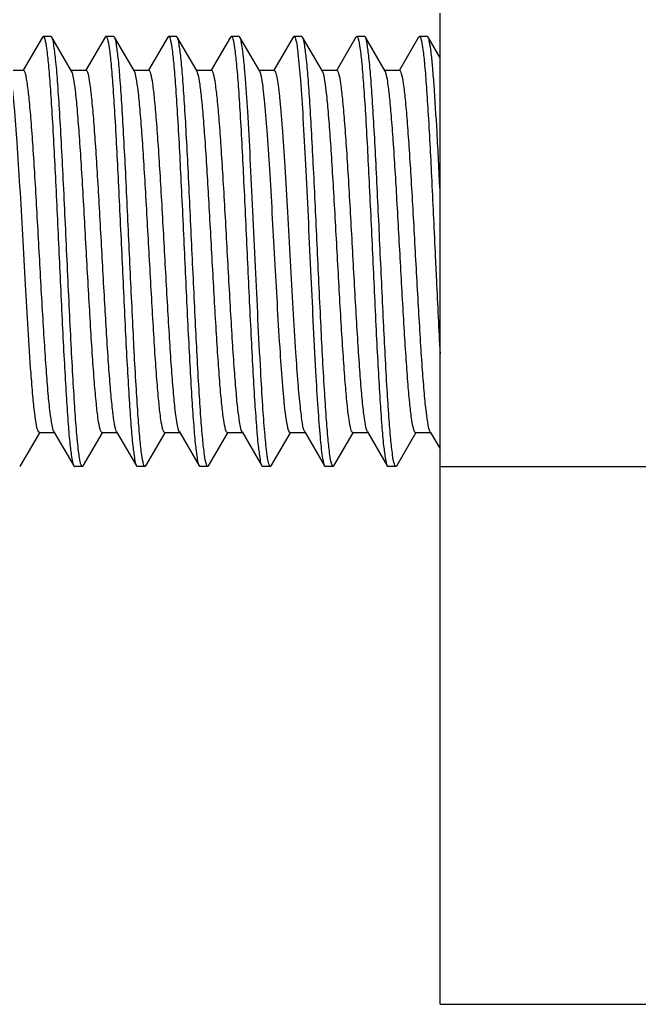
# Model space of a CAD drawing. Extents: x 27938 to 1042331, y -235042 to 1535213.
# Drawn here: x 722991.2 to 723192.1, y 763629.1 to 763948.1 of the extents above; entities that cross this region are included whole.
import ezdxf

# ---------------------------------------------------------------- set-up
doc = ezdxf.new("R2010")
doc.units = 0
doc.header["$LTSCALE"] = 1000
doc.header["$MEASUREMENT"] = 0

msp = doc.modelspace()

# ---------------------------------------------------------------- linework, layer by layer
at = {"linetype": 'Continuous'}
for p, q in [((723127.52, 763629.07), (723127.52, 764084.76)), ((722998.61, 763942.48), (722992.38, 763931.74)), ((722998.61, 763942.48), (722998.87, 763942.7)), ((723001.41, 763942.7), (722998.87, 763942.7)), ((723001.41, 763942.7), (722998.87, 763942.7)), ((722998.87, 763942.7), (722998.91, 763942.7)), ((723001.67, 763942.48), (723001.41, 763942.7)), ((723008.09, 763931.4), (723001.67, 763942.48)), ((723018.94, 763942.48), (723012.71, 763931.74)), ((723018.94, 763942.48), (723019.2, 763942.7)), ((723021.74, 763942.7), (723019.2, 763942.7)), ((723021.74, 763942.7), (723019.2, 763942.7)), ((723019.2, 763942.7), (723019.23, 763942.7)), ((723022, 763942.48), (723021.74, 763942.7)), ((723028.42, 763931.4), (723022, 763942.48)), ((723039.26, 763942.48), (723033.04, 763931.74)), ((723039.26, 763942.48), (723039.52, 763942.7)), ((723042.06, 763942.7), (723039.52, 763942.7)), ((723042.06, 763942.7), (723039.52, 763942.7)), ((723039.52, 763942.7), (723039.56, 763942.7)), ((723042.32, 763942.48), (723042.06, 763942.7)), ((723048.74, 763931.4), (723042.32, 763942.48)), ((723059.59, 763942.48), (723053.36, 763931.74)), ((723059.59, 763942.48), (723059.85, 763942.7)), ((723062.39, 763942.7), (723059.85, 763942.7)), ((723062.39, 763942.7), (723059.85, 763942.7)), ((723059.85, 763942.7), (723059.89, 763942.7)), ((723062.65, 763942.48), (723062.39, 763942.7)), ((723069.07, 763931.4), (723062.65, 763942.48)), ((723079.92, 763942.48), (723073.69, 763931.74)), ((723079.92, 763942.48), (723080.18, 763942.7)), ((723082.72, 763942.7), (723080.18, 763942.7)), ((723082.72, 763942.7), (723080.18, 763942.7)), ((723080.18, 763942.7), (723080.22, 763942.7)), ((723082.98, 763942.48), (723082.72, 763942.7)), ((723089.4, 763931.4), (723082.98, 763942.48)), ((723100.25, 763942.48), (723094.02, 763931.74)), ((723100.25, 763942.48), (723100.51, 763942.7)), ((723103.05, 763942.7), (723100.51, 763942.7)), ((723103.05, 763942.7), (723100.51, 763942.7)), ((723100.51, 763942.7), (723100.55, 763942.7)), ((723103.31, 763942.48), (723103.05, 763942.7)), ((723109.73, 763931.4), (723103.31, 763942.48)), ((723120.58, 763942.48), (723114.35, 763931.74)), ((723120.58, 763942.48), (723120.84, 763942.7)), ((723123.38, 763942.7), (723120.84, 763942.7)), ((723123.38, 763942.7), (723120.84, 763942.7)), ((723120.84, 763942.7), (723120.87, 763942.7)), ((723123.64, 763942.48), (723123.38, 763942.7)), ((723127.52, 763935.78), (723123.64, 763942.48)), ((722992.5, 763931.67), (722987.61, 763931.67)), ((723012.82, 763931.67), (723007.93, 763931.67)), ((723033.15, 763931.67), (723028.26, 763931.67)), ((723053.48, 763931.67), (723048.59, 763931.67)), ((723048.94, 763930.96), (723048.74, 763931.4)), ((723073.81, 763931.67), (723068.92, 763931.67)), ((723094.14, 763931.67), (723089.25, 763931.67)), ((723114.46, 763931.67), (723109.57, 763931.67)), ((723125.92, 763872.93), (723125.95, 763872.2)), ((722991.5, 763803.54), (722997.73, 763814.28)), ((722997.62, 763814.35), (722997.31, 763814.61)), ((722997.62, 763814.35), (723002.51, 763814.35)), ((723002.35, 763814.61), (723008.77, 763803.54)), ((723011.83, 763803.54), (723018.06, 763814.28)), ((723017.94, 763814.35), (723022.83, 763814.35)), ((723022.68, 763814.61), (723029.1, 763803.54)), ((723032.16, 763803.54), (723038.39, 763814.28)), ((723038.27, 763814.35), (723043.16, 763814.35)), ((723043.01, 763814.61), (723049.43, 763803.54)), ((723052.49, 763803.54), (723058.71, 763814.28)), ((723058.6, 763814.35), (723063.49, 763814.35)), ((723063.34, 763814.61), (723069.76, 763803.54)), ((723072.82, 763803.54), (723079.04, 763814.28)), ((723078.93, 763814.35), (723083.82, 763814.35)), ((723083.66, 763814.61), (723090.08, 763803.54)), ((723093.14, 763803.54), (723099.37, 763814.28)), ((723099.26, 763814.35), (723104.15, 763814.35)), ((723103.99, 763814.61), (723110.41, 763803.54)), ((723113.47, 763803.54), (723119.7, 763814.28)), ((723119.58, 763814.35), (723124.47, 763814.35)), ((723124.32, 763814.61), (723124.47, 763814.35)), ((723124.47, 763814.35), (723127.52, 763809.09)), ((722991.5, 763803.54), (722991.24, 763803.31)), ((723008.73, 763803.62), (723008.77, 763803.54)), ((723008.77, 763803.54), (723008.88, 763803.39)), ((723011.57, 763803.31), (723009.03, 763803.31)), ((723011.83, 763803.54), (723011.57, 763803.31)), ((723029.1, 763803.54), (723029.36, 763803.31)), ((723031.9, 763803.31), (723029.36, 763803.31)), ((723031.9, 763803.31), (723029.36, 763803.31)), ((723031.9, 763803.31), (723031.86, 763803.32)), ((723032.16, 763803.54), (723031.9, 763803.31)), ((723049.43, 763803.54), (723049.69, 763803.31)), ((723052.23, 763803.31), (723049.69, 763803.31)), ((723052.23, 763803.31), (723049.69, 763803.31)), ((723052.23, 763803.31), (723052.19, 763803.32)), ((723052.49, 763803.54), (723052.23, 763803.31)), ((723069.76, 763803.54), (723070.02, 763803.31)), ((723072.56, 763803.31), (723070.02, 763803.31)), ((723072.56, 763803.31), (723070.02, 763803.31)), ((723072.82, 763803.54), (723072.56, 763803.31)), ((723090.08, 763803.54), (723090.34, 763803.31)), ((723092.88, 763803.31), (723090.34, 763803.31)), ((723092.88, 763803.31), (723090.34, 763803.31)), ((723092.88, 763803.31), (723092.85, 763803.32)), ((723093.14, 763803.54), (723092.88, 763803.31)), ((723110.41, 763803.54), (723110.67, 763803.31)), ((723113.21, 763803.31), (723110.67, 763803.31)), ((723113.21, 763803.31), (723110.67, 763803.31)), ((723113.21, 763803.31), (723113.17, 763803.32)), ((723113.47, 763803.54), (723113.21, 763803.31)), ((723127.52, 763803.31), (723197.22, 763803.31)), ((723127.52, 763629.07), (723197.22, 763629.07))]:
    msp.add_line(p, q, dxfattribs=at)
for points, knots in [([(722998.91, 763942.7), (722998.95, 763942.69), (722999.21, 763942.48), (722999.28, 763942.15), (722999.36, 763941.89)], [0, 0, 0, 0, 0.142412, 1, 1, 1, 1]), ([(723011.57, 763803.31), (723011.42, 763803.31), (723011.13, 763803.85), (723010.9, 763804.75), (723010.59, 763806.37), (723010.16, 763809.64), (723009.63, 763815.19), (723009.04, 763823.35), (723008.44, 763833.33), (723007.83, 763844.76), (723007.23, 763857.22), (723006.62, 763870.25), (723006.01, 763883.38), (723005.4, 763896.14), (723004.8, 763908.04), (723004.2, 763918.68), (723003.58, 763927.64), (723003.05, 763934.65), (723002.39, 763939.31), (723002.07, 763941.78), (723001.67, 763942.48)], [0, 0, 0, 0, 0.003179, 0.010349, 0.021865, 0.037693, 0.081777, 0.141086, 0.21349, 0.29637, 0.38671, 0.481216, 0.576446, 0.66894, 0.755331, 0.832471, 0.897559, 0.948248, 0.982744, 1, 1, 1, 1]), ([(723019.23, 763942.7), (723019.28, 763942.69), (723019.52, 763942.5), (723019.59, 763942.2), (723019.67, 763941.96)], [0, 0, 0, 0, 0.146004, 1, 1, 1, 1]), ([(723031.43, 763804.06), (723031.12, 763805.02), (723030.72, 763807.76), (723030.15, 763812.86), (723029.6, 763819.97), (723028.78, 763832.67), (723027.82, 763851.32), (723026.72, 763875.2), (723025.77, 763895.49), (723024.98, 763910.76), (723024.41, 763920.59), (723023.82, 763928.83), (723023.31, 763935.27), (723022.69, 763939.56), (723022.37, 763941.83), (723022, 763942.48)], [0, 0, 0, 0, 0.021888, 0.059328, 0.111196, 0.175814, 0.334474, 0.514547, 0.692462, 0.773228, 0.844902, 0.905131, 0.951948, 0.983856, 1, 1, 1, 1]), ([(723039.56, 763942.7), (723039.6, 763942.69), (723039.84, 763942.51), (723039.92, 763942.21), (723039.99, 763941.97)], [0, 0, 0, 0, 0.146788, 1, 1, 1, 1]), ([(723051.76, 763804.06), (723051.45, 763805.02), (723051.05, 763807.75), (723050.48, 763812.86), (723049.93, 763819.97), (723049.1, 763832.67), (723048.15, 763851.32), (723047.04, 763875.2), (723046.1, 763895.49), (723045.3, 763910.75), (723044.74, 763920.58), (723044.15, 763928.83), (723043.64, 763935.26), (723043.02, 763939.56), (723042.7, 763941.83), (723042.32, 763942.48)], [0, 0, 0, 0, 0.021877, 0.059311, 0.111175, 0.175792, 0.334445, 0.514524, 0.692444, 0.773209, 0.844887, 0.905122, 0.951945, 0.983855, 1, 1, 1, 1]), ([(723059.89, 763942.7), (723059.93, 763942.69), (723060.17, 763942.51), (723060.25, 763942.21), (723060.32, 763941.97)], [0, 0, 0, 0, 0.146706, 1, 1, 1, 1]), ([(723069.39, 763834.11), (723068.76, 763845.41), (723067.95, 763862.75), (723066.88, 763885.8), (723066.07, 763902.6), (723065.26, 763917.4), (723064.57, 763928.02), (723063.96, 763934.78), (723063.57, 763938.35), (723063.16, 763940.79), (723062.88, 763942.08), (723062.65, 763942.48)], [0, 0, 0, 0, 0.31261, 0.479025, 0.637331, 0.776893, 0.888349, 0.931124, 0.964281, 0.987309, 1, 1, 1, 1]), ([(723080.22, 763942.7), (723080.26, 763942.69), (723080.5, 763942.51), (723080.57, 763942.21), (723080.65, 763941.97)], [0, 0, 0, 0, 0.14666, 1, 1, 1, 1]), ([(723092.42, 763804.04), (723092.11, 763805), (723091.71, 763807.73), (723091.14, 763812.82), (723090.59, 763819.92), (723089.76, 763832.62), (723088.81, 763851.26), (723087.7, 763875.16), (723086.76, 763895.45), (723085.96, 763910.73), (723085.39, 763920.57), (723084.81, 763928.82), (723084.29, 763935.26), (723083.68, 763939.56), (723083.35, 763941.83), (723082.98, 763942.48)], [0, 0, 0, 0, 0.02177, 0.059115, 0.110912, 0.175482, 0.334119, 0.514249, 0.692251, 0.773068, 0.844793, 0.905066, 0.951916, 0.983846, 1, 1, 1, 1]), ([(723100.55, 763942.7), (723100.59, 763942.69), (723100.83, 763942.5), (723100.91, 763942.2), (723100.98, 763941.96)], [0, 0, 0, 0, 0.146034, 1, 1, 1, 1]), ([(723112.74, 763804.06), (723112.43, 763805.03), (723112.03, 763807.76), (723111.46, 763812.87), (723110.91, 763819.98), (723110.09, 763832.69), (723109.14, 763851.33), (723108.03, 763875.21), (723107.09, 763895.5), (723106.29, 763910.76), (723105.72, 763920.59), (723105.14, 763928.83), (723104.62, 763935.27), (723104, 763939.56), (723103.68, 763941.83), (723103.31, 763942.48)], [0, 0, 0, 0, 0.02191, 0.059368, 0.111249, 0.175876, 0.33454, 0.514602, 0.692499, 0.773255, 0.84492, 0.905142, 0.951954, 0.983858, 1, 1, 1, 1]), ([(723120.87, 763942.7), (723120.91, 763942.69), (723121.15, 763942.51), (723121.23, 763942.21), (723121.3, 763941.98)], [0, 0, 0, 0, 0.147008, 1, 1, 1, 1]), ([(723127.52, 763892.93), (723127.22, 763899.22), (723126.64, 763910.64), (723125.84, 763924.04), (723125.15, 763932.68), (723124.71, 763937.26), (723124.22, 763940.36), (723123.92, 763941.99), (723123.64, 763942.48)], [0, 0, 0, 0, 0.379459, 0.689334, 0.809279, 0.902185, 0.96608, 1, 1, 1, 1]), ([(722999.36, 763941.89), (722999.66, 763940.9), (723000.07, 763938.14), (723000.63, 763933.01), (723001.18, 763925.92), (723001.99, 763913.28), (723002.94, 763894.76), (723004.04, 763871.05), (723004.98, 763850.89), (723005.77, 763835.69), (723006.33, 763825.87), (723006.91, 763817.6), (723007.43, 763811.1), (723008.03, 763806.67), (723008.37, 763804.34), (723008.73, 763803.62)], [0, 0, 0, 0, 0.022323, 0.059966, 0.111809, 0.176196, 0.333935, 0.512859, 0.689876, 0.770433, 0.84213, 0.902644, 0.950025, 0.982776, 1, 1, 1, 1]), ([(723019.67, 763941.96), (723019.98, 763940.99), (723020.38, 763938.26), (723020.95, 763933.15), (723021.5, 763926.04), (723022.32, 763913.34), (723023.27, 763894.69), (723024.38, 763870.81), (723025.32, 763850.52), (723026.12, 763835.26), (723026.69, 763825.43), (723027.27, 763817.19), (723027.79, 763810.75), (723028.4, 763806.46), (723028.73, 763804.18), (723029.1, 763803.54)], [0, 0, 0, 0, 0.021904, 0.059356, 0.111234, 0.175859, 0.334521, 0.514585, 0.692487, 0.773246, 0.844913, 0.905138, 0.951952, 0.983857, 1, 1, 1, 1]), ([(723039.99, 763941.97), (723040.3, 763941.01), (723040.7, 763938.29), (723041.27, 763933.19), (723041.82, 763926.09), (723042.64, 763913.39), (723043.6, 763894.75), (723044.7, 763870.85), (723045.65, 763850.56), (723046.45, 763835.28), (723047.01, 763825.45), (723047.6, 763817.2), (723048.12, 763810.76), (723048.73, 763806.46), (723049.05, 763804.18), (723049.43, 763803.54)], [0, 0, 0, 0, 0.021788, 0.059148, 0.110955, 0.175533, 0.334174, 0.514296, 0.692285, 0.773094, 0.844811, 0.905077, 0.951921, 0.983848, 1, 1, 1, 1]), ([(723060.32, 763941.97), (723060.63, 763941.01), (723061.03, 763938.28), (723061.6, 763933.19), (723062.15, 763926.09), (723062.97, 763913.39), (723063.93, 763894.74), (723065.03, 763870.85), (723065.98, 763850.55), (723066.77, 763835.28), (723067.34, 763825.44), (723067.93, 763817.2), (723068.44, 763810.76), (723069.06, 763806.46), (723069.38, 763804.18), (723069.76, 763803.54)], [0, 0, 0, 0, 0.0218, 0.059172, 0.110989, 0.175574, 0.334211, 0.514328, 0.692305, 0.773106, 0.844818, 0.905082, 0.951925, 0.983849, 1, 1, 1, 1]), ([(723080.65, 763941.97), (723081.13, 763940.46), (723081.61, 763935.92), (723082.43, 763927.36), (723083.16, 763915.32), (723083.96, 763900.63), (723084.74, 763884.18), (723085.78, 763861.81), (723086.57, 763845.04), (723087.18, 763834.11)], [0, 0, 0, 0, 0.04411, 0.125541, 0.239358, 0.37843, 0.533993, 0.696234, 1, 1, 1, 1]), ([(723100.98, 763941.96), (723101.29, 763940.99), (723101.69, 763938.26), (723102.26, 763933.15), (723102.81, 763926.04), (723103.63, 763913.34), (723104.58, 763894.69), (723105.69, 763870.81), (723106.63, 763850.52), (723107.43, 763835.26), (723108, 763825.43), (723108.58, 763817.19), (723109.1, 763810.75), (723109.71, 763806.46), (723110.04, 763804.18), (723110.41, 763803.54)], [0, 0, 0, 0, 0.021899, 0.059349, 0.111223, 0.175847, 0.334508, 0.514576, 0.692482, 0.773242, 0.844912, 0.905137, 0.951951, 0.983857, 1, 1, 1, 1]), ([(723121.3, 763941.98), (723121.6, 763941.05), (723122, 763938.41), (723122.55, 763933.49), (723123.09, 763926.64), (723123.9, 763914.36), (723124.84, 763896.27), (723125.54, 763881.05), (723125.92, 763872.93)], [0, 0, 0, 0, 0.042374, 0.114709, 0.214932, 0.339935, 0.647912, 1, 1, 1, 1]), ([(722997.31, 763814.61), (722996.96, 763815.21), (722996.59, 763817.26), (722995.99, 763821.1), (722995.46, 763826.77), (722994.33, 763840.65), (722993.36, 763858.05), (722992.25, 763878.26), (722991.39, 763893.61), (722990.53, 763907.4), (722989.79, 763917.42), (722989.15, 763923.87), (722988.73, 763927.33), (722988.3, 763929.72), (722987.99, 763931), (722987.76, 763931.4)], [0, 0, 0, 0, 0.017852, 0.051664, 0.100534, 0.162875, 0.407985, 0.545976, 0.68048, 0.801297, 0.899285, 0.937334, 0.967097, 0.988058, 1, 1, 1, 1]), ([(723002.35, 763814.61), (723001.99, 763815.24), (723001.62, 763817.4), (723001, 763821.45), (723000.44, 763827.44), (722999.84, 763835.03), (722999.24, 763844.01), (722998.41, 763857.75), (722997.63, 763872.14), (722996.82, 763886.66), (722996.22, 763897.07), (722995.62, 763906.62), (722995.02, 763914.95), (722994.42, 763921.78), (722993.87, 763926.8), (722993.33, 763929.91), (722992.93, 763931.25), (722992.63, 763931.67), (722992.5, 763931.67)], [0, 0, 0, 0, 0.018628, 0.054185, 0.105638, 0.171201, 0.248536, 0.334866, 0.521871, 0.615806, 0.705504, 0.787737, 0.859546, 0.918359, 0.962097, 0.989304, 0.996544, 1, 1, 1, 1]), ([(723017.94, 763814.35), (723017.81, 763814.35), (723017.51, 763814.77), (723017.11, 763816.11), (723016.57, 763819.22), (723016.02, 763824.23), (723015.42, 763831.07), (723014.82, 763839.39), (723014.22, 763848.93), (723013.62, 763859.34), (723012.81, 763873.86), (723012.03, 763888.25), (723011.2, 763901.99), (723010.6, 763910.97), (723010, 763918.56), (723009.45, 763924.55), (723008.82, 763928.61), (723008.46, 763930.77), (723008.09, 763931.4)], [0, 0, 0, 0, 0.003455, 0.010692, 0.037889, 0.081612, 0.140406, 0.212191, 0.294399, 0.384075, 0.477989, 0.664972, 0.751304, 0.82865, 0.894235, 0.945722, 0.98132, 1, 1, 1, 1]), ([(723022.47, 763815.1), (723022.16, 763815.98), (723021.75, 763818.46), (723021.17, 763823.05), (723020.6, 763829.38), (723019.76, 763840.58), (723018.79, 763856.86), (723017.85, 763874.08), (723017.06, 763888.28), (723016.47, 763898.38), (723015.88, 763907.6), (723015.3, 763915.62), (723014.71, 763922.19), (723014.17, 763927), (723013.64, 763929.98), (723013.25, 763931.27), (723012.96, 763931.67), (723012.82, 763931.67)], [0, 0, 0, 0, 0.023905, 0.063882, 0.118695, 0.186499, 0.351414, 0.536115, 0.627999, 0.715327, 0.79509, 0.864539, 0.921297, 0.963445, 0.989649, 0.996636, 1, 1, 1, 1]), ([(723038.27, 763814.35), (723038.14, 763814.35), (723037.84, 763814.77), (723037.44, 763816.11), (723036.9, 763819.22), (723036.34, 763824.23), (723035.75, 763831.07), (723035.15, 763839.39), (723034.55, 763848.93), (723033.95, 763859.34), (723033.14, 763873.86), (723032.35, 763888.25), (723031.53, 763901.99), (723030.93, 763910.97), (723030.33, 763918.56), (723029.77, 763924.55), (723029.15, 763928.61), (723028.78, 763930.77), (723028.42, 763931.4)], [0, 0, 0, 0, 0.003456, 0.010693, 0.037891, 0.081614, 0.140408, 0.212193, 0.2944, 0.384075, 0.47799, 0.664974, 0.751306, 0.828653, 0.894237, 0.945723, 0.981321, 1, 1, 1, 1]), ([(723043.01, 763814.61), (723042.64, 763815.25), (723042.27, 763817.41), (723041.65, 763821.47), (723041.1, 763827.46), (723040.49, 763835.05), (723039.9, 763844.03), (723039.07, 763857.77), (723038.28, 763872.15), (723037.48, 763886.67), (723036.87, 763897.09), (723036.27, 763906.63), (723035.68, 763914.95), (723035.08, 763921.79), (723034.53, 763926.8), (723033.98, 763929.91), (723033.58, 763931.25), (723033.29, 763931.67), (723033.15, 763931.67)], [0, 0, 0, 0, 0.018679, 0.054277, 0.105763, 0.171347, 0.248694, 0.335027, 0.52201, 0.615925, 0.7056, 0.787807, 0.859592, 0.918386, 0.962109, 0.989307, 0.996544, 1, 1, 1, 1]), ([(723058.6, 763814.35), (723058.47, 763814.35), (723058.18, 763814.75), (723057.78, 763816.04), (723057.25, 763819.03), (723056.71, 763823.86), (723056.12, 763830.44), (723055.54, 763838.48), (723054.95, 763847.73), (723054.36, 763857.85), (723053.57, 763872.06), (723052.62, 763889.3), (723051.65, 763905.58), (723050.81, 763916.77), (723050.24, 763923.07), (723049.66, 763927.63), (723049.25, 763930.09), (723048.94, 763930.96)], [0, 0, 0, 0, 0.00337, 0.010373, 0.036639, 0.078887, 0.135774, 0.205372, 0.28529, 0.372768, 0.464782, 0.64963, 0.814469, 0.882133, 0.936734, 0.976432, 1, 1, 1, 1]), ([(723063.34, 763814.61), (723062.97, 763815.25), (723062.6, 763817.41), (723061.98, 763821.47), (723061.43, 763827.46), (723060.82, 763835.05), (723060.22, 763844.03), (723059.4, 763857.77), (723058.61, 763872.15), (723057.81, 763886.67), (723057.2, 763897.09), (723056.6, 763906.63), (723056.01, 763914.95), (723055.41, 763921.79), (723054.85, 763926.8), (723054.31, 763929.91), (723053.91, 763931.25), (723053.62, 763931.67), (723053.48, 763931.67)], [0, 0, 0, 0, 0.01868, 0.054279, 0.105765, 0.17135, 0.248696, 0.335029, 0.522011, 0.615925, 0.705601, 0.787809, 0.859595, 0.918388, 0.962111, 0.989308, 0.996545, 1, 1, 1, 1]), ([(723075.76, 763840.27), (723075.13, 763849.71), (723074.33, 763864.19), (723073.27, 763883.46), (723072.47, 763897.53), (723071.66, 763909.98), (723070.97, 763918.94), (723070.37, 763924.68), (723069.98, 763927.75), (723069.58, 763929.89), (723069.28, 763931.04), (723069.07, 763931.4)], [0, 0, 0, 0, 0.310342, 0.475677, 0.633257, 0.772654, 0.88467, 0.928035, 0.961992, 0.986043, 1, 1, 1, 1]), ([(723080.81, 763840.27), (723080.49, 763845), (723079.89, 763854.91), (723079.05, 763870.07), (723078.21, 763885.45), (723077.37, 763899.92), (723076.64, 763910.93), (723076.03, 763918.49), (723075.6, 763923.01), (723075.19, 763926.56), (723074.76, 763929.28), (723074.42, 763930.72), (723074.04, 763931.67), (723073.81, 763931.67)], [0, 0, 0, 0, 0.154792, 0.324211, 0.496022, 0.657766, 0.797744, 0.856333, 0.905865, 0.945463, 0.974462, 0.992476, 1, 1, 1, 1]), ([(723099.26, 763814.35), (723099.12, 763814.35), (723098.82, 763814.77), (723098.42, 763816.11), (723097.88, 763819.22), (723097.33, 763824.23), (723096.73, 763831.07), (723096.14, 763839.39), (723095.53, 763848.93), (723094.93, 763859.34), (723094.12, 763873.86), (723093.34, 763888.25), (723092.51, 763901.99), (723091.92, 763910.97), (723091.31, 763918.56), (723090.76, 763924.55), (723090.14, 763928.61), (723089.77, 763930.77), (723089.4, 763931.4)], [0, 0, 0, 0, 0.003456, 0.010693, 0.037891, 0.081614, 0.140408, 0.212193, 0.2944, 0.384075, 0.47799, 0.664973, 0.751306, 0.828653, 0.894237, 0.945723, 0.981321, 1, 1, 1, 1]), ([(723103.99, 763814.61), (723103.62, 763815.25), (723103.25, 763817.41), (723102.63, 763821.47), (723102.08, 763827.46), (723101.48, 763835.05), (723100.88, 763844.03), (723100.05, 763857.77), (723099.27, 763872.15), (723098.46, 763886.67), (723097.86, 763897.09), (723097.26, 763906.63), (723096.66, 763914.95), (723096.06, 763921.79), (723095.51, 763926.8), (723094.97, 763929.91), (723094.57, 763931.25), (723094.27, 763931.67), (723094.14, 763931.67)], [0, 0, 0, 0, 0.018679, 0.054277, 0.105763, 0.171347, 0.248694, 0.335026, 0.52201, 0.615925, 0.7056, 0.787807, 0.859592, 0.918386, 0.962109, 0.989307, 0.996544, 1, 1, 1, 1]), ([(723119.58, 763814.35), (723119.45, 763814.35), (723119.16, 763814.74), (723118.77, 763816.03), (723118.24, 763819), (723117.7, 763823.79), (723117.12, 763830.34), (723116.54, 763838.33), (723115.95, 763847.52), (723115.36, 763857.59), (723114.57, 763871.75), (723113.63, 763888.95), (723112.66, 763905.22), (723111.82, 763916.44), (723111.25, 763922.81), (723110.68, 763927.44), (723110.26, 763929.95), (723109.96, 763930.86)], [0, 0, 0, 0, 0.003356, 0.010319, 0.036431, 0.078432, 0.135001, 0.204233, 0.283766, 0.370875, 0.462568, 0.647052, 0.812078, 0.880087, 0.935211, 0.975599, 1, 1, 1, 1]), ([(723124.32, 763814.61), (723123.95, 763815.25), (723123.58, 763817.41), (723122.96, 763821.47), (723122.41, 763827.46), (723121.8, 763835.05), (723121.21, 763844.03), (723120.38, 763857.77), (723119.6, 763872.15), (723118.79, 763886.67), (723118.19, 763897.09), (723117.58, 763906.63), (723116.99, 763914.95), (723116.39, 763921.79), (723115.84, 763926.8), (723115.3, 763929.91), (723114.9, 763931.25), (723114.6, 763931.67), (723114.46, 763931.67)], [0, 0, 0, 0, 0.018679, 0.054278, 0.105765, 0.17135, 0.248696, 0.335028, 0.522011, 0.615925, 0.705601, 0.787809, 0.859594, 0.918388, 0.962111, 0.989308, 0.996544, 1, 1, 1, 1]), ([(723125.95, 763872.2), (723126.08, 763869.4), (723126.59, 763858.63), (723127.1, 763847.85), (723127.52, 763839.87)], [0, 0, 0, 0, 0.259922, 1, 1, 1, 1]), ([(723078.93, 763814.35), (723078.73, 763814.35), (723078.37, 763815.1), (723078.07, 763816.31), (723077.67, 763818.54), (723077.3, 763821.48), (723076.91, 763825.22), (723076.36, 763831.56), (723076, 763836.66), (723075.76, 763840.27)], [0, 0, 0, 0, 0.022487, 0.074555, 0.158145, 0.272549, 0.416177, 0.587029, 1, 1, 1, 1]), ([(723083.66, 763814.61), (723083.21, 763815.4), (723082.82, 763818.18), (723082.08, 763823.38), (723081.46, 763831.1), (723081.02, 763836.98), (723080.81, 763840.27)], [0, 0, 0, 0, 0.10579, 0.314513, 0.617347, 1, 1, 1, 1]), ([(723072.03, 763804.22), (723071.69, 763805.42), (723071.24, 763808.82), (723070.6, 763815.13), (723069.99, 763823.87), (723069.59, 763830.47), (723069.39, 763834.11)], [0, 0, 0, 0, 0.125282, 0.339928, 0.635519, 1, 1, 1, 1]), ([(723087.18, 763834.11), (723087.4, 763830.14), (723087.82, 763823.05), (723088.52, 763813.86), (723089.08, 763807.96), (723089.64, 763804.88), (723089.9, 763803.86), (723090.08, 763803.54)], [0, 0, 0, 0, 0.387702, 0.692616, 0.899746, 0.963455, 1, 1, 1, 1]), ([(723008.88, 763803.39), (723008.9, 763803.37), (723008.95, 763803.33), (723009, 763803.31), (723009.03, 763803.31)], [0, 0, 0, 0, 0.549477, 1, 1, 1, 1]), ([(723031.86, 763803.32), (723031.82, 763803.33), (723031.58, 763803.51), (723031.5, 763803.82), (723031.43, 763804.06)], [0, 0, 0, 0, 0.146111, 1, 1, 1, 1]), ([(723052.19, 763803.32), (723052.15, 763803.33), (723051.91, 763803.51), (723051.83, 763803.82), (723051.76, 763804.06)], [0, 0, 0, 0, 0.146175, 1, 1, 1, 1]), ([(723072.56, 763803.31), (723072.51, 763803.31), (723072.18, 763803.51), (723072.12, 763803.92), (723072.03, 763804.22)], [0, 0, 0, 0, 0.132072, 1, 1, 1, 1]), ([(723092.85, 763803.32), (723092.8, 763803.33), (723092.57, 763803.51), (723092.49, 763803.81), (723092.42, 763804.04)], [0, 0, 0, 0, 0.146912, 1, 1, 1, 1]), ([(723113.17, 763803.32), (723113.13, 763803.33), (723112.89, 763803.51), (723112.81, 763803.82), (723112.74, 763804.06)], [0, 0, 0, 0, 0.145963, 1, 1, 1, 1])]:
    msp.add_open_spline(points, degree=3, knots=knots, dxfattribs=at)
for points in [[(723109.96, 763930.86), (723109.9, 763931.05), (723109.83, 763931.23), (723109.73, 763931.4)], [(723022.68, 763814.61), (723022.59, 763814.77), (723022.53, 763814.93), (723022.47, 763815.1)]]:
    msp.add_open_spline(points, degree=3, dxfattribs=at)

doc.saveas('drawing.dxf')
